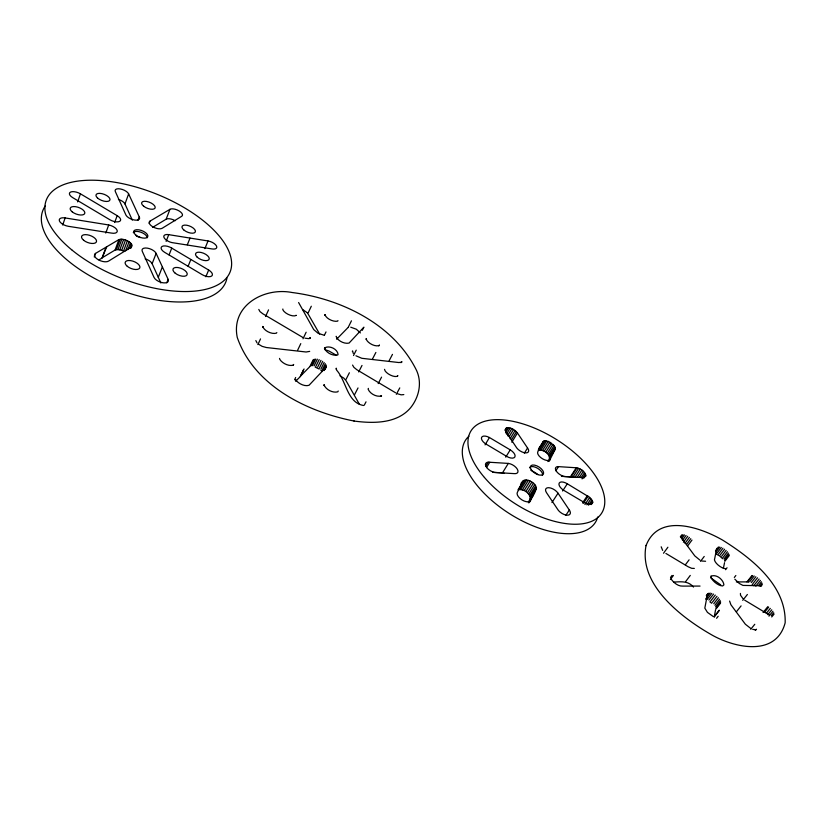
<?xml version="1.0" encoding="UTF-8"?>
<svg xmlns="http://www.w3.org/2000/svg" width="827" height="827" viewBox="0 0 827 827"><rect width="100%" height="100%" fill="white"/><g stroke="black" fill="none" stroke-linecap="round" stroke-linejoin="round"><path stroke-width="1.24" d="M336.227 336.32L336.093 336.455C337.819 340.91 344.404 344.177 349.066 343.081L363.89 327.172L362.298 330.324M352.364 351.382L352.55 350.896L353.284 353.408M324.66 348.074L324.639 349.118L324.494 348.239C326.189 352.85 332.981 356.189 337.757 355L338.078 354.38C337.447 349.046 329.694 345.283 324.99 347.702L324.515 348.529M549.107 461.373L555.331 448.968L554.1 445.536L548.239 441.411L543.97 440.967L538.666 448.565M547.887 461.559C553.098 455.594 543.877 449.154 538.253 450.095L543.97 440.967M353.956 421.026C373.101 423.6 397.012 423.889 410.616 407.721C418.938 397.301 422.235 383.087 416.643 370.63C393.993 324.422 341.313 298.785 292.096 292.51C264.061 287.021 230.681 305.504 237.266 337.468C253.982 385.754 306.941 411.877 354.225 421.057M723.356 568.366L724.555 562.68M714.208 617.138L715.51 610.068M707.509 593.982L704.821 608.134L707.436 612.373L713.267 616.539M716.709 548.373L714.445 559.92C715.314 563.766 721.857 568.666 725.817 568.728M258.799 309.443L259.957 311.552L262.831 313.795L302.868 337.457M255.843 340.569L257.042 342.895M262.903 326.779L262.986 327.358L262.81 326.458C263.658 330.324 271.349 334.615 276.404 333.167L276.828 332.557M282.855 309.009L282.793 309.68C284.571 313.629 293.14 317.392 296.283 315.335L295.921 315.49M279.505 358.401L279.846 359.435C282.069 363.084 288.571 366.599 293.223 365.141L293.43 364.934M298.599 302.527L313.712 329.57L318.147 333.343L324.07 335.214M646.021 545.665C638.413 585.475 682.999 618.772 713.163 635.694C736.113 648.141 776.171 656.648 785.154 622.834C786.363 585.392 751.443 558.142 722.633 540.114C700.469 527.399 658.706 512.575 646.021 545.665L646.238 545.241M324.939 314.973L325.063 315.48L324.928 314.622C326.324 319.015 333.829 322.127 337.664 321.134L337.964 320.638M324.05 384.989L324.184 385.661L324.039 384.751C325.714 389.672 332.888 393.259 337.871 391.791L338.202 391.016M336.124 369.142L336.269 368.191L336.63 370.155C346.544 381.268 347.082 402.687 363.549 405.499M352.56 365.069L353.925 367.374L356.861 369.741L395.616 392.804M592.721 502.527L590.55 504.47L585.743 503.364L563.849 490.39A7.546 3.711 33 0 1 559.166 483.133A7.546 3.711 33 0 1 567.301 483.795L589.703 497.389L592.577 501.369L592.721 502.527L591.346 504.573M366.154 339.411L366.309 338.501L366.216 339.101C367.198 342.554 374.28 346.958 378.952 345.624L379.386 345.19L378.735 345.841M62.707 225.047L65.126 217.935L108.699 224.965A7.66 3.546 20.8 0 1 117.155 230.402A7.66 3.546 20.8 0 1 111.345 233.069L68.424 226.319A7.877 3.659 19.8 0 1 59.42 220.954A7.877 3.659 19.8 0 1 65.126 217.935M77.655 201.891L80.426 193.818A7.588 3.391 20.2 0 0 70.481 192.112A7.588 3.391 20.2 0 0 72.776 197.684L109.857 219.744A7.546 3.432 20.9 0 0 119.667 221.357A7.546 3.432 20.9 0 0 117.165 215.661L80.426 193.818M384.565 369.338L384.565 369.39C384.762 372.688 392.928 377.474 396.981 376.399L397.839 375.582L397.622 376.047M94.268 256.97L95.55 253.393L118.923 239.582L121.838 239.189L125.549 239.944L129.074 241.66L131.462 243.872L131.679 246.839L108.523 261.136A7.95 3.825 20.4 0 1 98.103 259.637A7.95 3.825 20.4 0 1 95.55 253.393M105.773 233.069L108.699 224.965M114.664 222.525L117.165 215.661M98.951 259.874L102.062 258.055L105.918 247.449M102.062 258.055L106.745 246.766M132.31 220.116L124.97 203.949L128.64 193.9A7.278 3.194 21.2 0 0 120.256 188.938A7.278 3.194 21.2 0 0 115.325 191.544L126.014 215.227A7.412 3.349 21.4 0 0 134.946 220.106A7.412 3.349 21.4 0 0 139.256 216.891L128.64 193.9M102.889 257.362L115.067 250.043L118.923 239.582M115.067 250.043L116.369 249.692L120.225 239.241M116.369 249.692L117.982 249.63L121.838 239.189M117.982 249.63L119.791 249.857L123.657 239.427M119.791 249.857L121.683 250.364L125.549 239.944M127.399 240.709L123.512 251.119L121.683 250.364M125.611 250.912L129.074 241.66M137.985 220.282L139.256 216.891M127.865 249.671L130.459 242.735M129.736 248.493L131.462 243.872M130.728 248.451L132.031 244.978M149.191 223.362L150.038 221.109L169.959 209.314A7.123 3.153 22.4 0 1 179.014 210.885A7.123 3.153 22.4 0 1 181.723 216.281L162.133 228.293A7.34 3.329 21.9 0 1 152.695 226.743A7.34 3.329 21.9 0 1 150.038 221.109M152.499 227.435L166.134 219.207L169.959 209.314M528.381 502.806C531.844 497.037 541.416 487.082 531.833 482.089C527.905 478.916 521.599 479.174 520.472 485.191M160.872 282.989L152.137 263.699L156.138 253.393A7.619 3.587 21.6 0 0 147.268 248.121A7.619 3.587 21.6 0 0 142.254 251.284L154.018 277.386A7.763 3.773 21.8 0 0 163.115 282.813A7.763 3.773 21.8 0 0 168.139 279.361L156.138 253.393M166.113 241.381L168.739 234.661L208.032 240.957A7.195 3.277 23.1 0 1 216.488 245.981A7.195 3.277 23.1 0 1 212.146 248.958L171.882 242.59A7.371 3.38 22.2 0 1 164.077 237.669A7.371 3.38 22.2 0 1 167.871 234.527L168.739 234.661M528.474 501.917L536.32 488.478M158.267 277.324L162.35 266.956M169.08 254.892L171.758 248.11L208.662 270.036A7.453 3.525 23 0 1 211.65 276.053A7.453 3.525 23 0 1 202.212 274.678L164.532 252.266A7.484 3.494 22.1 0 1 162.082 246.436A7.484 3.494 22.1 0 1 171.758 248.11M166.754 282.834L168.139 279.361M187.347 244.74L190.014 238.093M188.122 266.253L190.861 259.502M204.879 248.638L208.032 240.957M205.861 276.766L208.662 270.036M265.539 316.514L268.548 309.877M257.931 344.58L260.515 338.905M529.29 502.682L533.105 495.404M308.264 312.668L311.303 306.228M297.606 350.286L300.78 343.629M303.002 338.812L306.145 332.227M368.428 388.38L368.067 389.052C369.865 393.766 376.75 397.394 381.567 395.926L380.761 396.329L381.33 396.061M294.567 379.779L295.663 377.505M300.211 376.585L303.488 369.824M300.801 375.716L304.067 368.966M324.422 335.183L326.003 331.937M309.96 366.392L313.206 359.714M311.035 365.885L314.281 359.218M312.451 365.699L315.707 359.032M314.115 365.823L317.372 359.166M315.914 366.278L319.17 359.621M317.723 367.002L320.979 360.355M319.418 367.963L322.685 361.327M320.886 369.1L324.163 362.464M322.044 370.331L325.321 363.684M323.336 370.465L326.076 364.924M324.174 370.527L326.365 366.092M325.094 369.318L326.189 367.105M348.312 327.151L351.454 320.804M353.511 355.527L356.23 350.152M346.048 379.345L349.387 372.76M523.129 480.973L517.371 492.334A7.805 4.001 32.5 0 0 522.013 499.942A7.805 4.001 32.5 0 0 530.645 500.562M661.187 546.792L662.665 550.4M358.68 371.943L362.009 365.441M372.574 358.835L375.872 352.457M354.618 394.562L358.019 387.946M364.283 405.158L366.02 401.839M389.166 360.675L392.484 354.359M378.177 383.583L381.567 377.112M396.319 394.334L399.772 387.894M729.6 601.064L730.892 604.733L745.354 624.22L750.988 628.634M740.413 593.414L740.537 595.244L742.946 598.593M543.112 441.453L537.777 451.831A7.35 3.556 32.1 0 0 542.512 458.799A7.35 3.556 32.1 0 0 550.41 459.326M485.056 444.874L489.439 437.524L510.218 449.867A7.484 3.711 31.4 0 1 514.87 456.949A7.484 3.711 31.4 0 1 506.651 456.37L486.762 444.523A7.464 3.701 30.8 0 1 481.552 437.493A7.464 3.701 30.8 0 1 489.439 437.524M504.987 430.216L506.227 428.148C510.435 426.794 514.911 429.782 517.454 432.986L527.554 448.007A7.381 3.597 31.6 0 1 525.848 452.896A7.381 3.597 31.6 0 1 516.72 447.903L506.103 431.952L505.328 429.73L506.227 428.148M505.411 430.877L507.271 427.786M505.524 432.893L508.626 427.745M485.614 466.438L488.188 462.169L508.305 463.409A7.608 3.825 31.7 0 1 517.34 469.209A7.608 3.825 31.7 0 1 514.229 473.623L496.51 472.548A7.681 3.908 31.3 0 1 486.855 467.762A7.681 3.908 31.3 0 1 488.188 462.169M293.161 365.338L293.699 364.459M310.177 337.778L309.68 338.594L310.321 337.912L308.74 338.656L304.936 338.191M506.465 434.206L510.187 428.035M486.524 467.575L489.749 462.252M507.509 435.819L511.861 428.624M509.174 436.666L513.536 429.471M510.104 438.744L515.097 430.536M511.427 439.943L516.43 431.735M511.82 442.228L517.454 432.986M505.752 457.166L510.218 449.867M492.592 472.331L502.475 472.889L508.305 463.409M524.37 453.155L527.554 448.007M539.452 449.919L545.169 440.791M540.91 450.064L546.616 440.946M523.946 480.311L517.991 489.811C523.098 488.561 529.631 492.634 530.283 497.937M542.512 450.519L548.239 441.411M519.191 489.47L525.145 479.991M544.176 451.263L549.903 442.166M520.679 489.491L526.644 480.022M545.768 452.245L551.506 443.148M522.364 489.863L528.329 480.404M547.195 453.392L552.932 444.295M524.132 490.566L530.097 481.107M548.353 454.643L554.1 445.536M525.848 491.548L531.833 482.089M549.159 455.884L554.927 446.787M549.573 457.062L555.341 447.955M527.409 492.737L533.405 483.288M549.552 458.075L555.331 448.968M528.711 494.06L534.718 484.612M529.662 495.435L535.679 485.976M530.2 496.758L536.227 487.299M529.911 498.908L535.948 489.429M555.868 470.728L558.494 466.635L576.264 467.772C580.43 468.495 585.557 471.483 585.857 476.104L583.386 477.644L564.717 476.538A7.422 3.597 32.7 0 1 556.426 471.318A7.422 3.597 32.7 0 1 557.77 466.593L558.494 466.635M551.94 502.568L558.029 493.202A7.66 3.825 32.9 0 0 548.756 487.692A7.66 3.825 32.9 0 0 546.492 492.644L557.346 508.874A7.763 3.918 33.4 0 0 566.402 515.128A7.763 3.918 33.4 0 0 569.793 510.724L558.029 493.202M561.461 476.352L570.341 476.879L576.264 467.772M570.341 476.879L571.064 476.941L576.998 467.844M562.608 491L567.301 483.795M578.621 468.32L572.687 477.417L571.064 476.941M575.013 477.169L580.296 469.085M577.287 477.169L581.919 470.098M579.407 477.344L583.376 471.287M581.247 477.613L584.565 472.558M582.084 478.895L585.413 473.85M583.852 478.089L585.847 475.06M565.864 515.252L569.327 510.032M582.528 502.878L587.304 495.724M583.366 503.364L588.152 496.21M584.916 504.553L589.703 497.389M586.912 504.842L591.016 498.702M588.566 505.173L591.998 500.056M590.519 504.429L592.577 501.369M309.691 351.382L306.083 352.002L266.346 347.516L262.138 346.358L258.262 344.042M663.512 553.242L667.896 547.226M680.342 536.806L681.779 534.842M680.817 537.653L682.978 534.697M681.551 538.842L684.446 534.914M682.451 540.372L686.069 535.462M683.402 542.212L687.744 536.32M685.014 543.308L689.356 537.416M686.451 544.579L690.803 538.687M687.63 545.934L691.992 540.041M670.511 577.484L672.02 575.447M670.408 579.489L673.426 575.427M685.387 564.8L689.108 559.827M700.51 561.378L704.222 556.457M685.738 581.453L690.276 575.416M403.824 394.593L401.198 394.83L397.539 393.786M715.489 550.854L718.425 546.967M716.089 551.888L719.759 547.04M716.895 553.273L721.299 547.464M718.539 554.007L722.953 548.198M720.172 555.01L724.586 549.211M721.692 556.22L726.116 550.42M722.994 557.553L727.429 551.743M723.987 558.918L728.422 553.108M724.607 560.22L729.052 554.41M724.803 561.378L729.259 555.568M725.548 569.7L727.057 567.746M706.32 595.616L707.871 593.61M706.547 596.164L708.873 593.155M705.576 599.099L710.217 593.083M707.168 599.41L711.809 593.393M708.894 600.082L713.536 594.075M710.641 601.074L715.293 595.068M712.295 602.325L716.957 596.329M713.742 603.741L718.415 597.745M734.324 577.463L735.844 575.509M714.89 605.24L719.562 599.234M715.644 606.708L720.338 600.702M715.975 608.052L720.668 602.046M715.841 609.168L720.544 603.162M714.538 616.229L719.273 610.181M714.373 616.735L719.108 610.698M716.585 618.276L718.167 616.26M747.412 581.329L751.97 575.53M748.073 581.36L752.642 575.571M749.624 581.784L754.193 575.995M751.288 582.539L755.857 576.75M752.942 583.573L757.522 577.784M754.493 584.813L759.083 579.034M742.718 600.361L747.381 594.479M755.816 586.188L760.416 580.409M736.371 611.825L741.095 605.881M758.38 585.671L761.44 581.815M759.786 586.054L762.091 583.159M760.788 586.291L762.318 584.358M763.063 612.507L767.807 606.656M750.761 629.254L754.782 624.292M764.717 612.021L768.665 607.152M766.35 613.262L770.309 608.393M767.797 614.668L771.767 609.799M768.955 616.146L772.935 611.277M771.343 615.639L773.731 612.724M771.715 616.963L774.103 614.037M325.828 367.488L309.04 385.279C304.367 386.86 297.792 383.252 295.528 379.531M336.61 339.225L348.053 327.523M300.521 376.12L309.691 366.785M295.58 381.288L299.943 376.988M694.329 568.418L691.734 568.335L688.209 566.795L665.931 553.459M705.586 561.264L701.896 561.026M700.045 586.074L682.823 586.105C678.295 586.426 673.964 583.035 671.048 578.993M755.671 629.843L756.509 629.306L755.01 629.957L755.94 629.719L752.694 629.388M402.005 361.781L400.837 362.639L401.612 362.247L398.831 362.536L361.833 358.298L355.961 355.796M673.788 582.094C681.593 581.639 688.167 580.864 693.502 587.056M761.667 585.723L742.956 585.413L739.379 583.531L734.821 579.169M736.34 581.929L746.274 581.898M350.731 327.192L356.354 329.229L360.386 332.919M746.636 581.846L748.404 582.332M324.949 349.666L328.981 351.02L336.434 355.3M315.19 367.105L319.191 369.038M715.727 553.842L719.469 555.827L722.695 558.732M710.6 577.763L720.72 584.865M339.969 375.809L343.732 378.053L345.975 380.534L359.435 404.351M302.61 309.505L307.53 312.885M769.151 614.895L744.672 600.164M699.942 560.127L694.783 555.889L681.789 538.315M709.835 601.839L711.727 603.265M752.198 584.369L753.966 585.795M320.876 370.341L321.961 371.488M307.344 312.647L319.646 334.046M529.538 467.793A7.505 3.711 32.2 0 1 537.622 468.299A7.505 3.711 32.2 0 1 542.429 475.463M502.475 472.889A7.577 3.866 31.8 0 1 504.15 473.24M597.735 517.03A76.828 38.528 32.3 0 1 510.342 514.198A76.828 38.528 32.3 0 1 468.847 436.253M530.944 470.408A16.023 8.022 32.3 0 1 537.995 474.605M226.96 278.037A98.206 46.043 21.3 0 1 116.607 288.695A98.206 46.043 21.3 0 1 45.227 206.047M166.134 219.207A7.092 3.184 22.3 0 1 175.169 220.726M118.416 199.431A7.247 3.225 21.1 0 1 124.97 203.949M145.18 258.872A7.577 3.628 21.5 0 1 152.137 263.699M136.424 236.191A16.023 7.495 21.3 0 1 140.321 237.545M133.281 232.635A7.505 3.473 21.5 0 1 141.035 232.263A7.505 3.473 21.5 0 1 147.237 237.731M711.065 576.15L711.179 576.171C716.389 573.928 723.377 579.541 723.914 584.885L722.643 585.961C718.56 585.95 711.871 580.885 711.024 576.905L711.065 576.15M531.254 469.757A7.515 3.711 32.2 0 0 542.781 474.646A7.515 3.711 32.2 0 0 536.847 465.849A7.515 3.711 32.2 0 0 531.254 469.757M484.436 477.458A77.211 38.166 32.2 0 0 600.898 514.26A77.211 38.166 32.2 0 0 523.729 424.148A77.211 38.166 32.2 0 0 484.436 477.458M135.814 235.044A7.515 3.463 21.5 0 0 147.671 236.894A7.515 3.463 21.5 0 0 138.884 229.823A7.515 3.463 21.5 0 0 135.814 235.044M72.29 250.302A98.682 45.599 21.4 0 0 228.428 275.298A98.682 45.599 21.4 0 0 113.961 182.095A98.682 45.599 21.4 0 0 72.29 250.302M197.126 257.094A7.34 3.411 22.9 0 0 208.859 259.719A7.34 3.411 22.9 0 0 201.157 252.462A7.34 3.411 22.9 0 0 197.126 257.094M72.3 211.929A7.712 3.515 20.1 0 0 84.592 213.748A7.712 3.515 20.1 0 0 75.629 206.688A7.712 3.515 20.1 0 0 72.3 211.929M97.441 197.922A7.433 3.308 20.8 0 0 109.526 200.641A7.433 3.308 20.8 0 0 101.99 193.663A7.433 3.308 20.8 0 0 97.441 197.922M175.19 273.179A7.598 3.628 22.3 0 0 187.057 274.864A7.598 3.628 22.3 0 0 177.991 267.534A7.598 3.628 22.3 0 0 175.19 273.179M143.66 206.223A7.226 3.194 21.8 0 0 155.011 208.166A7.226 3.194 21.8 0 0 146.555 201.437A7.226 3.194 21.8 0 0 143.66 206.223M184.121 230.216A7.185 3.236 22.6 0 0 195.275 232.025A7.185 3.236 22.6 0 0 186.695 225.223A7.185 3.236 22.6 0 0 184.121 230.216M83.62 240.254A7.877 3.711 20.2 0 0 96.252 242.156A7.877 3.711 20.2 0 0 87.259 234.775A7.877 3.711 20.2 0 0 83.62 240.254M127.286 266.315A7.825 3.773 21.2 0 0 139.701 268.072A7.825 3.773 21.2 0 0 130.563 260.608A7.825 3.773 21.2 0 0 127.286 266.315"/></g></svg>
